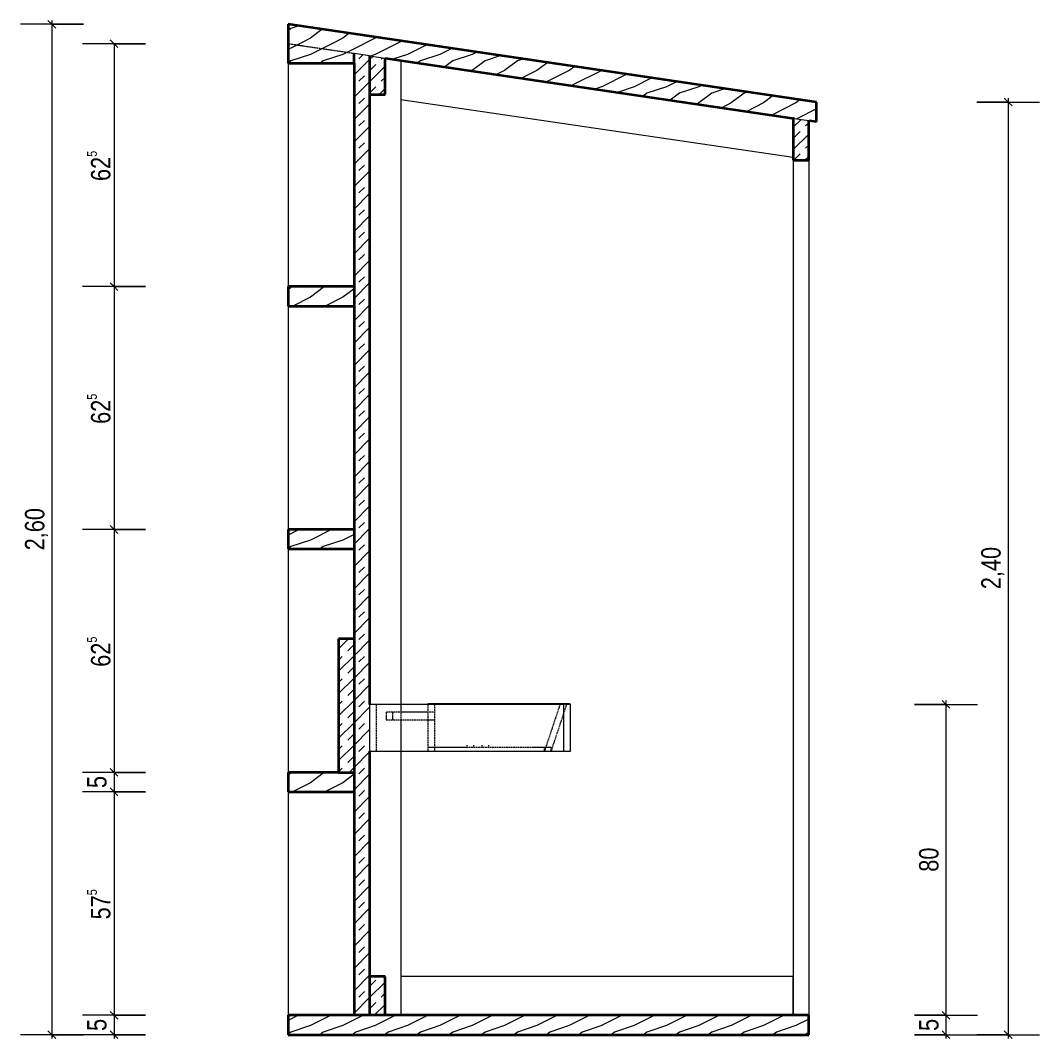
# Model space of a CAD drawing. Header units: millimetres. Extents: x 24432 to 35202, y -11472 to 19833.
# Drawn here: x 28446 to 31070, y -60 to 2560 of the extents above; entities that cross this region are included whole.
import ezdxf

# ---------------------------------------------------------------- set-up
doc = ezdxf.new("R2010")
doc.units = ezdxf.units.MM
doc.linetypes.add('_Verdeckte Linien_', pattern=[3, 2, -1])
for name, color, linetype, lineweight in [('A-ANNO-DIMS', 211, 'Continuous', 5), ('A-ANNO-DIMS-20', 211, 'Continuous', 5), ('A-FLOR-FNSH', 192, 'Continuous', 35), ('A-FLOR-HDLN', 190, '_Verdeckte Linien_', 18), ('A-FLOR-MCUT', 51, 'Continuous', 18), ('A-FLOR-PATT', 8, 'Continuous', 35), ('A-WALL', 113, 'Continuous', 18), ('A-WALL-HDLN', 110, '_Verdeckte Linien_', 18), ('A-WALL-PATT', 111, 'Continuous', 35), ('P-SANR-FIXT', 6, 'Continuous', 18), ('P-SANR-FIXT-HDLN', 131, '_Verdeckte Linien_', 18), ('S-BEAM', 12, 'Continuous', 18), ('S-COLS', 52, 'Continuous', 18), ('S-COLS-HDLN', 52, '_Verdeckte Linien_', 18)]:
    doc.layers.add(name, color=color, linetype=linetype, lineweight=lineweight)
doc.styles.add('Arial_1', font='arial.ttf', dxfattribs={"width": 0.8, "height": 50})
doc.dimstyles.new('Diagonalstrich_mit_Höhe', dxfattribs={"dimscale": 304.8, "dimtxt": 51.01297, "dimasz": 0.065617, "dimexe": 0.265748, "dimexo": 0.0625, "dimgap": 0.006562, "dimtad": 1, "dimdec": 1, "dimlfac": 0.1, "dimrnd": 0.1, "dimdsep": 46, "dimtxsty": 'Arial_1', "dimblk1": 'OBLIQUE', "dimblk2": 'OBLIQUE', "dimsah": 1, "dimcen": 0.09, "dimdle": 0.032808, "dimazin": 0, "dimtfac": 1, "dimtdec": 4, "dimtix": 1, "dimtmove": 0, "dimatfit": 3, "dimfxl": 0.265748, "dimfxlon": 1, "dimtvp": 1, "dimtolj": 1, "dimtzin": 0, "dimarcsym": 2})
doc.dimstyles.new('Diagonalstrich_mit_Höhe_1', dxfattribs={"dimscale": 304.8, "dimtxt": 51.01297, "dimasz": 0.065617, "dimexe": 0.265748, "dimexo": 0.0625, "dimgap": 0.006562, "dimtad": 1, "dimlfac": 0.001, "dimrnd": 0.001, "dimzin": 0, "dimdsep": 46, "dimtxsty": 'Arial_1', "dimblk1": 'OBLIQUE', "dimblk2": 'OBLIQUE', "dimsah": 1, "dimcen": 0.09, "dimdle": 0.032808, "dimazin": 0, "dimtfac": 1, "dimtdec": 4, "dimtix": 1, "dimtmove": 0, "dimatfit": 3, "dimfxl": 0.265748, "dimfxlon": 1, "dimtvp": 1, "dimtolj": 1, "dimtzin": 0, "dimarcsym": 2})
pattern_1 = [(45, (28685.63, 449.26), (-28.7368, 28.7368), [20.32, -20.32]), (45, (28721.55, 456.446), (-28.7368, 28.7368), [])]
pattern_2 = [(216.87, (28726.134, 539.746), (249.8997, 166.60045), [41.65, -374.85]), (206.565, (28776.114, 514.756), (-83.3003, -83.30017), [93.132, -93.132]), (198.435, (28776.114, 473.106), (-166.59946, -83.30023), [52.684, -210.734])]

# ---------------------------------------------------------------- blocks, each defined once
blk = doc.blocks.new('Holz Stütze - rechteckig - Holz 120 x 40-2457104-Schnitt 1')
at = {"layer": 'S-COLS'}
for p, q in [((26575.8, 2200), (26575.8, 0)), ((26615.8, 2200), (26615.8, 0))]:
    blk.add_line(p, q, dxfattribs=at)
blk = doc.blocks.new('Waschbecken 08 - 600 x 601-V3-Schnitt 1')
at = {"layer": 'P-SANR-FIXT-HDLN'}
for p, q in [((25502.7, 800), (25502.7, 680)), ((25652.7, 800), (25652.7, 801.5)), ((25652.7, 801.5), (25652.7, 800.1)), ((25652.7, 800), (25652.7, 690)), ((25997.7, 801.5), (25981.3, 801.5)), ((25992.7, 800), (25985.8, 779.3)), ((26002.7, 800), (25985.8, 800)), ((26002.7, 680), (26002.7, 800)), ((25544.9, 780.4), (25544.9, 760.4)), ((25652.7, 780.4), (25635.8, 780.4)), ((25985.7, 779), (25952.7, 680)), ((25635.8, 760.4), (25652.7, 760.4)), ((25652.7, 690), (25652.7, 680)), ((25752.7, 695), (25752.7, 690)), ((25775.8, 695), (25775.8, 695)), ((25792.7, 690), (25792.7, 695)), ((25935.8, 690), (25939, 690)), ((25939.1, 690), (25952.7, 690)), ((25952.7, 680.1), (25952.7, 690)), ((25985.8, 680), (26002.7, 680))]:
    blk.add_line(p, q, dxfattribs=at)
for points, knots in [([(25996.9, 801.5), (25996.8, 801.5), (25996.4, 801.4), (25995.6, 801.3), (25994.3, 800.9), (25993.3, 800.4), (25992.7, 800)], [0.5786021, 0.5786021, 0.5786021, 0.5786021, 0.6, 0.7, 0.8, 1, 1, 1, 1]), ([(26002.7, 800), (26002.1, 800.4), (26001.2, 800.9), (25999.8, 801.3), (25998.8, 801.5), (25998.1, 801.5), (25997.7, 801.5)], [0, 0, 0, 0, 0.2, 0.3, 0.4, 0.5, 0.5, 0.5, 0.5])]:
    blk.add_open_spline(points, degree=3, knots=knots, dxfattribs=at)
blk = doc.blocks.new('Waschbecken 08 - 600 x 601-2394314-Schnitt 1')
at = {"layer": 'P-SANR-FIXT'}
for p, q in [((25485.8, 800), (25485.8, 680)), ((25635.8, 800), (25485.8, 800)), ((25980.8, 801.5), (25635.8, 801.5)), ((25635.8, 800), (25635.8, 801.5)), ((25985.8, 800), (25635.8, 800)), ((25985.8, 680), (25985.8, 800)), ((25485.8, 680), (25985.8, 680))]:
    blk.add_line(p, q, dxfattribs=at)
blk.add_open_spline([(25979.9, 801.5), (25979.8, 801.5), (25979.8, 801.5), (25979.7, 801.5)], degree=3, dxfattribs=at)
blk.add_open_spline([(25985.8, 800), (25985.2, 800.4), (25984.2, 800.9), (25982.9, 801.3), (25981.8, 801.5), (25981.1, 801.5), (25980.8, 801.5)], degree=3, knots=[0, 0, 0, 0, 0.2, 0.3, 0.4, 0.5, 0.5, 0.5, 0.5], dxfattribs=at)
at = {"layer": 'P-SANR-FIXT-HDLN'}
for p, q in [((25635.8, 800), (25635.8, 680)), ((25975.8, 800), (25935.8, 680)), ((25635.8, 780.4), (25528, 780.4)), ((25528, 780.4), (25528, 760.4)), ((25528, 760.4), (25635.8, 760.4)), ((25635.8, 690), (25935.8, 690)), ((25735.8, 695), (25735.8, 690)), ((25755.8, 695), (25755.8, 695)), ((25755.8, 695), (25755.8, 695)), ((25775.8, 690), (25775.8, 695)), ((25935.8, 680.1), (25935.8, 690))]:
    blk.add_line(p, q, dxfattribs=at)
blk.add_open_spline([(25979.7, 801.5), (25979.3, 801.4), (25978.6, 801.3), (25977.3, 800.9), (25976.4, 800.4), (25975.8, 800)], degree=3, knots=[0.6, 0.6, 0.6, 0.6, 0.7, 0.8, 1, 1, 1, 1], dxfattribs=at)
blk = doc.blocks.new('DIMBLOCK30-Schnitt 1')
at = {"layer": 'A-ANNO-DIMS-20'}
for p, q in [((28768.5, 2500), (28606.5, 2500)), ((28687.5, 2500), (28687.5, 1875)), ((28687.5, 2500), (28768.5, 2500)), ((28768.5, 1875), (28606.5, 1875)), ((28687.5, 1875), (28768.5, 1875))]:
    blk.add_line(p, q, dxfattribs=at)
at = {"layer": 'A-ANNO-DIMS-20', "lineweight": 9}
for p, q in [((28687.5, 2500), (28677.5, 2510)), ((28687.5, 2500), (28697.5, 2490)), ((28687.5, 1875), (28677.5, 1885)), ((28687.5, 1875), (28697.5, 1865))]:
    blk.add_line(p, q, dxfattribs=at)
at = {"layer": 'A-ANNO-DIMS-20', "color": 0, "insert": (28618.2, 2146.7), "char_height": 50, "width": 97.944, "attachment_point": 1, "rotation": 90, "line_spacing_factor": 0.941778, "style": 'Arial_1'}
blk.add_mtext('62\\A2\\H0.5x;\\S5^  ;\\H2x;', dxfattribs=at)
blk = doc.blocks.new('_Oblique')
at = {"color": 0, "linetype": 'ByBlock', "lineweight": -2}
blk.add_line((-0.5, -0.5), (0.5, 0.5), dxfattribs=at)
blk = doc.blocks.new('DIMBLOCK31-Schnitt 1')
at = {"layer": 'A-ANNO-DIMS-20'}
for p, q in [((28768.5, 1875), (28606.5, 1875)), ((28687.5, 1875), (28687.5, 1250)), ((28687.5, 1875), (28768.5, 1875)), ((28768.5, 1250), (28606.5, 1250)), ((28687.5, 1250), (28768.5, 1250))]:
    blk.add_line(p, q, dxfattribs=at)
at = {"layer": 'A-ANNO-DIMS-20', "lineweight": 9}
for p, q in [((28687.5, 1875), (28677.5, 1885)), ((28687.5, 1875), (28697.5, 1865)), ((28687.5, 1250), (28677.5, 1260)), ((28687.5, 1250), (28697.5, 1240))]:
    blk.add_line(p, q, dxfattribs=at)
at = {"layer": 'A-ANNO-DIMS-20', "color": 0, "insert": (28618.2, 1521.7), "char_height": 50, "width": 97.944, "attachment_point": 1, "rotation": 90, "line_spacing_factor": 0.941778, "style": 'Arial_1'}
blk.add_mtext('62\\A2\\H0.5x;\\S5^  ;\\H2x;', dxfattribs=at)
blk = doc.blocks.new('DIMBLOCK32-Schnitt 1')
at = {"layer": 'A-ANNO-DIMS-20', "lineweight": 9}
for p, q in [((28687.5, 1250), (28677.5, 1260)), ((28687.5, 1250), (28697.5, 1240)), ((28687.5, 625), (28677.5, 635)), ((28687.5, 625), (28697.5, 615))]:
    blk.add_line(p, q, dxfattribs=at)
at = {"layer": 'A-ANNO-DIMS-20'}
for p, q in [((28768.5, 1250), (28606.5, 1250)), ((28687.5, 1250), (28687.5, 625)), ((28687.5, 1250), (28768.5, 1250)), ((28768.5, 625), (28606.5, 625)), ((28687.5, 625), (28768.5, 625))]:
    blk.add_line(p, q, dxfattribs=at)
at = {"layer": 'A-ANNO-DIMS-20', "color": 0, "insert": (28618.2, 896.7), "char_height": 50, "width": 97.944, "attachment_point": 1, "rotation": 90, "line_spacing_factor": 0.941778, "style": 'Arial_1'}
blk.add_mtext('62\\A2\\H0.5x;\\S5^  ;\\H2x;', dxfattribs=at)
blk = doc.blocks.new('DIMBLOCK33-Schnitt 1')
at = {"layer": 'A-ANNO-DIMS-20', "lineweight": 9}
for p, q in [((28687.5, 625), (28677.5, 635)), ((28687.5, 625), (28697.5, 615)), ((28687.5, 575), (28677.5, 585)), ((28687.5, 575), (28697.5, 565))]:
    blk.add_line(p, q, dxfattribs=at)
at = {"layer": 'A-ANNO-DIMS-20'}
for p, q in [((28768.5, 625), (28606.5, 625)), ((28687.5, 625), (28687.5, 575)), ((28687.5, 625), (28768.5, 625)), ((28768.5, 575), (28606.5, 575)), ((28687.5, 575), (28768.5, 575))]:
    blk.add_line(p, q, dxfattribs=at)
at = {"layer": 'A-ANNO-DIMS-20', "color": 0, "insert": (28618.2, 584.7), "char_height": 50, "width": 36.729, "attachment_point": 1, "rotation": 90, "line_spacing_factor": 0.941778, "style": 'Arial_1'}
blk.add_mtext('5', dxfattribs=at)
blk = doc.blocks.new('DIMBLOCK34-Schnitt 1')
at = {"layer": 'A-ANNO-DIMS-20', "lineweight": 9}
for p, q in [((28687.5, 575), (28677.5, 585)), ((28687.5, 575), (28697.5, 565)), ((28687.5, 0), (28677.5, 10)), ((28687.5, 0), (28697.5, -10))]:
    blk.add_line(p, q, dxfattribs=at)
at = {"layer": 'A-ANNO-DIMS-20'}
for p, q in [((28768.5, 575), (28606.5, 575)), ((28687.5, 575), (28687.5, 0)), ((28687.5, 575), (28768.5, 575)), ((28768.5, 0), (28606.5, 0)), ((28687.5, 0), (28768.5, 0))]:
    blk.add_line(p, q, dxfattribs=at)
at = {"layer": 'A-ANNO-DIMS-20', "color": 0, "insert": (28618.2, 246.7), "char_height": 50, "width": 97.944, "attachment_point": 1, "rotation": 90, "line_spacing_factor": 0.941778, "style": 'Arial_1'}
blk.add_mtext('57\\A2\\H0.5x;\\S5^  ;\\H2x;', dxfattribs=at)
blk = doc.blocks.new('DIMBLOCK35-Schnitt 1')
at = {"layer": 'A-ANNO-DIMS-20'}
for p, q in [((28768.5, 0), (28606.5, 0)), ((28687.5, 0), (28687.5, -60)), ((28687.5, 0), (28768.5, 0)), ((28768.5, -50), (28606.5, -50)), ((28687.5, -50), (28768.5, -50))]:
    blk.add_line(p, q, dxfattribs=at)
at = {"layer": 'A-ANNO-DIMS-20', "lineweight": 9}
for p, q in [((28687.5, 0), (28677.5, 10)), ((28687.5, 0), (28697.5, -10)), ((28687.5, -50), (28677.5, -40)), ((28687.5, -50), (28697.5, -60))]:
    blk.add_line(p, q, dxfattribs=at)
at = {"layer": 'A-ANNO-DIMS-20', "color": 0, "insert": (28618.2, -40.3), "char_height": 50, "width": 36.729, "attachment_point": 1, "rotation": 90, "line_spacing_factor": 0.941778, "style": 'Arial_1'}
blk.add_mtext('5', dxfattribs=at)
blk = doc.blocks.new('DIMBLOCK36-Schnitt 1')
at = {"layer": 'A-ANNO-DIMS-20'}
for p, q in [((28608.5, 2550), (28446.5, 2550)), ((28527.5, 2560), (28527.5, -60)), ((28527.5, 2550), (28608.5, 2550)), ((28608.5, -50), (28446.5, -50)), ((28527.5, -50), (28608.5, -50))]:
    blk.add_line(p, q, dxfattribs=at)
at = {"layer": 'A-ANNO-DIMS-20', "lineweight": 9}
for p, q in [((28527.5, 2550), (28517.5, 2560)), ((28527.5, 2550), (28537.5, 2540)), ((28527.5, -50), (28517.5, -40)), ((28527.5, -50), (28537.5, -60))]:
    blk.add_line(p, q, dxfattribs=at)
at = {"layer": 'A-ANNO-DIMS-20', "color": 0, "insert": (28458.2, 1196.4), "char_height": 50, "width": 128.552, "attachment_point": 1, "rotation": 90, "line_spacing_factor": 0.941778, "style": 'Arial_1'}
blk.add_mtext('2,60', dxfattribs=at)
blk = doc.blocks.new('DIMBLOCK37-Schnitt 1')
at = {"layer": 'A-ANNO-DIMS-20'}
for p, q in [((30907.6, 2350), (31069.6, 2350)), ((30988.6, 2350), (30907.6, 2350)), ((30988.6, 2360), (30988.6, -60)), ((30907.6, -50), (31069.6, -50)), ((30988.6, -50), (30907.6, -50))]:
    blk.add_line(p, q, dxfattribs=at)
at = {"layer": 'A-ANNO-DIMS-20', "lineweight": 9}
for p, q in [((30988.6, 2350), (30978.6, 2360)), ((30988.6, 2350), (30998.6, 2340)), ((30988.6, -50), (30978.6, -40)), ((30988.6, -50), (30998.6, -60))]:
    blk.add_line(p, q, dxfattribs=at)
at = {"layer": 'A-ANNO-DIMS-20', "color": 0, "insert": (30919.3, 1096.4), "char_height": 50, "width": 128.552, "attachment_point": 1, "rotation": 90, "line_spacing_factor": 0.941778, "style": 'Arial_1'}
blk.add_mtext('2,40', dxfattribs=at)
blk = doc.blocks.new('DIMBLOCK38-Schnitt 1')
at = {"layer": 'A-ANNO-DIMS-20'}
for p, q in [((30747.6, 800), (30909.6, 800)), ((30828.6, 800), (30747.6, 800)), ((30828.6, 810), (30828.6, 0)), ((30747.6, 0), (30909.6, 0)), ((30828.6, 0), (30747.6, 0))]:
    blk.add_line(p, q, dxfattribs=at)
at = {"layer": 'A-ANNO-DIMS-20', "lineweight": 9}
for p, q in [((30828.6, 800), (30818.6, 810)), ((30828.6, 800), (30838.6, 790)), ((30828.6, 0), (30818.6, 10)), ((30828.6, 0), (30838.6, -10))]:
    blk.add_line(p, q, dxfattribs=at)
at = {"layer": 'A-ANNO-DIMS-20', "color": 0, "insert": (30759.3, 369.4), "char_height": 50, "width": 73.458, "attachment_point": 1, "rotation": 90, "line_spacing_factor": 0.941778, "style": 'Arial_1'}
blk.add_mtext('80', dxfattribs=at)
blk = doc.blocks.new('DIMBLOCK39-Schnitt 1')
at = {"layer": 'A-ANNO-DIMS-20'}
for p, q in [((30747.6, 0), (30909.6, 0)), ((30828.6, 0), (30747.6, 0)), ((30828.6, 0), (30828.6, -60)), ((30747.6, -50), (30909.6, -50)), ((30828.6, -50), (30747.6, -50))]:
    blk.add_line(p, q, dxfattribs=at)
at = {"layer": 'A-ANNO-DIMS-20', "lineweight": 9}
for p, q in [((30828.6, 0), (30818.6, 10)), ((30828.6, 0), (30838.6, -10)), ((30828.6, -50), (30818.6, -40)), ((30828.6, -50), (30838.6, -60))]:
    blk.add_line(p, q, dxfattribs=at)
at = {"layer": 'A-ANNO-DIMS-20', "color": 0, "insert": (30759.3, -40.3), "char_height": 50, "width": 36.729, "attachment_point": 1, "rotation": 90, "line_spacing_factor": 0.941778, "style": 'Arial_1'}
blk.add_mtext('5', dxfattribs=at)

msp = doc.modelspace()

# ---------------------------------------------------------------- hatches: boundary and pattern name
at = {"layer": 'A-FLOR-PATT', "lineweight": 5}
h = msp.add_hatch(dxfattribs=at)
h.set_pattern_fill('FP_7', color=256, style=0, pattern_type=2)
h.set_pattern_definition(pattern_2)
h.paths.add_polyline_path([(30495.258, 2299.462), (30495.258, 2350), (29135.258, 2550), (29135.258, 2500), (29305.258, 2500), (29305.258, 2474.462), (30475.258, 2302.403)], flags=0)
h = msp.add_hatch(dxfattribs=at)
h.set_pattern_fill('FP_7', color=256, style=0, pattern_type=2)
h.set_pattern_definition(pattern_2)
h.paths.add_polyline_path([(29135.258, 2450), (29305.258, 2450), (29305.258, 2500), (29135.258, 2500)], flags=0)
h = msp.add_hatch(dxfattribs=at)
h.set_pattern_fill('FP_7', color=256, style=0, pattern_type=2)
h.set_pattern_definition(pattern_2)
h.paths.add_polyline_path([(29305.258, 1825), (29305.258, 1875), (29135.258, 1875), (29135.258, 1825)], flags=0)
h = msp.add_hatch(dxfattribs=at)
h.set_pattern_fill('FP_7', color=256, style=0, pattern_type=2)
h.set_pattern_definition(pattern_2)
h.paths.add_polyline_path([(29305.258, 1200), (29305.258, 1250), (29135.258, 1250), (29135.258, 1200)], flags=0)
h = msp.add_hatch(dxfattribs=at)
h.set_pattern_fill('FP_7', color=256, style=0, pattern_type=2)
h.set_pattern_definition(pattern_2)
h.paths.add_polyline_path([(29305.258, 575), (29305.258, 625), (29135.258, 625), (29135.258, 575)], flags=0)
h = msp.add_hatch(dxfattribs=at)
h.set_pattern_fill('FP_7', color=256, style=0, pattern_type=2)
h.set_pattern_definition(pattern_2)
h.paths.add_polyline_path([(29135.258, -50), (30475.258, -50), (30475.258, 0), (29135.258, 0)], flags=0)
at = {"layer": 'A-WALL-PATT', "lineweight": 5}
h = msp.add_hatch(dxfattribs=at)
h.set_pattern_fill('FP_6', color=256, style=0, pattern_type=2)
h.set_pattern_definition(pattern_1)
h.paths.add_polyline_path([(29345.258, 0), (29345.258, 2468.58), (29305.258, 2474.462), (29305.258, 0)], flags=0)
h = msp.add_hatch(dxfattribs=at)
h.set_pattern_fill('FP_6', color=256, style=0, pattern_type=2)
h.set_pattern_definition(pattern_1)
h.paths.add_polyline_path([(29385.258, 2368.917), (29385.258, 2462.698), (29345.258, 2468.58), (29345.258, 2368.917)], flags=0)
h = msp.add_hatch(dxfattribs=at)
h.set_pattern_fill('FP_6', color=256, style=0, pattern_type=2)
h.set_pattern_definition(pattern_1)
h.paths.add_polyline_path([(30475.258, 2200), (30475.258, 2302.403), (30438.054, 2307.875), (30435.258, 2307.875), (30435.258, 2200)], flags=0)
h = msp.add_hatch(dxfattribs=at)
h.set_pattern_fill('FP_6', color=256, style=0, pattern_type=2)
h.set_pattern_definition(pattern_1)
h.paths.add_polyline_path([(29265.258, 625), (29305.258, 625), (29305.258, 968.371), (29265.258, 968.371), (29265.258, 709.048)], flags=0)
h = msp.add_hatch(dxfattribs=at)
h.set_pattern_fill('FP_6', color=256, style=0, pattern_type=2)
h.set_pattern_definition(pattern_1)
h.paths.add_polyline_path([(29385.258, 0), (29385.258, 100), (29345.258, 100), (29345.258, 0)], flags=0)

# ---------------------------------------------------------------- linework, layer by layer
at = {"layer": 'A-FLOR-FNSH', "color": 7}
for p, q in [((29135.258, 2550), (29135.258, 2450)), ((30495.258, 2350), (29135.258, 2550)), ((29305.258, 2450), (29305.258, 2474.462)), ((29135.258, 2450), (29305.258, 2450)), ((29385.258, 2462.698), (30438.054, 2307.875)), ((30495.258, 2299.462), (30495.258, 2350)), ((30475.258, 2302.403), (30495.258, 2299.462)), ((29305.258, 1875), (29135.258, 1875)), ((29135.258, 1875), (29135.258, 1825)), ((29135.258, 1825), (29305.258, 1825)), ((29305.258, 1250), (29135.258, 1250)), ((29135.258, 1250), (29135.258, 1200)), ((29135.258, 1200), (29305.258, 1200)), ((29265.258, 625), (29135.258, 625)), ((29135.258, 625), (29135.258, 575)), ((29135.258, 575), (29305.258, 575)), ((30475.258, 0), (29135.258, 0)), ((29135.258, 0), (29135.258, -50)), ((30475.258, -50), (30475.258, 0)), ((29135.258, -50), (30475.258, -50))]:
    msp.add_line(p, q, dxfattribs=at)
at = {"layer": 'A-FLOR-HDLN'}
msp.add_line((29305.258, 2474.462), (29135.308, 2499.455), dxfattribs=at)
at = {"layer": 'A-FLOR-MCUT'}
for p, q in [((29345.258, 2468.58), (29385.258, 2462.698)), ((30438.054, 2307.875), (30475.258, 2302.403))]:
    msp.add_line(p, q, dxfattribs=at)
at = {"layer": 'A-WALL'}
for p, q in [((29345.258, 2468.58), (29305.258, 2474.462)), ((29135.258, 2450), (29135.258, 1875)), ((29135.258, 1825), (29135.258, 1250)), ((29135.258, 1200), (29135.258, 625)), ((29135.258, 575), (29135.258, 0)), ((30435.258, 100), (29425.258, 100)), ((30435.258, 0), (30435.258, 100))]:
    msp.add_line(p, q, dxfattribs=at)
at = {"layer": 'A-WALL', "color": 7, "lineweight": 35}
for p, q in [((29345.258, 2468.58), (29345.258, 800)), ((29305.258, 2450), (29305.258, 0)), ((29385.258, 2368.917), (29385.258, 2462.698)), ((29345.258, 2368.917), (29385.258, 2368.917)), ((30435.258, 2307.875), (30435.258, 2200)), ((30438.054, 2307.875), (30435.258, 2307.875)), ((30475.258, 2200), (30475.258, 2302.403)), ((30435.258, 2200), (30475.258, 2200)), ((29265.258, 968.371), (29265.258, 625)), ((29305.258, 968.371), (29265.258, 968.371)), ((29345.258, 680), (29345.258, 0)), ((29265.258, 625), (29305.258, 625)), ((29385.258, 100), (29345.258, 100)), ((29385.258, 0), (29385.258, 100))]:
    msp.add_line(p, q, dxfattribs=at)
at = {"layer": 'A-WALL-HDLN'}
for p, q in [((29305.258, 2474.462), (29135.258, 2499.462)), ((30435.258, 2307.924), (30435.258, 2308.236))]:
    msp.add_line(p, q, dxfattribs=at)
at = {"layer": 'S-BEAM'}
msp.add_line((30435.258, 2207.21), (29425.258, 2355.74), dxfattribs=at)
at = {"layer": 'S-COLS'}
for p, q in [((29425.258, 2456.765), (29425.258, 800)), ((29425.258, 680), (29425.258, 0))]:
    msp.add_line(p, q, dxfattribs=at)
at = {"layer": 'S-COLS-HDLN'}
for p, q in [((29425.258, 799.95), (29425.258, 780.428)), ((29425.258, 780.329), (29425.258, 760.428)), ((29425.258, 760.329), (29425.258, 680.05))]:
    msp.add_line(p, q, dxfattribs=at)

# ---------------------------------------------------------------- block references
at = {"layer": 'P-SANR-FIXT', "linetype": '_Verdeckte Linien_'}
for name in ['Waschbecken 08 - 600 x 601-2394314-Schnitt 1', 'Waschbecken 08 - 600 x 601-V3-Schnitt 1']:
    msp.add_blockref(name, (3859.501, 0), dxfattribs=at)
at = {"layer": 'S-COLS'}
msp.add_blockref('Holz Stütze - rechteckig - Holz 120 x 40-2457104-Schnitt 1', (3859.501, 0), dxfattribs=at)

# ---------------------------------------------------------------- dimensions: what is measured, and where the dimension line sits
at = {"layer": 'A-ANNO-DIMS'}
for base, p1, p2, dimstyle, override, picture, middle in [((28527.464, -50), (28608.464, 2550), (28608.464, -50), 'Diagonalstrich_mit_Höhe_1', {"dimpost": '<>', "dimfxl": 2600}, 'DIMBLOCK36-Schnitt 1', (28499.935, 1250)), ((30988.554, -50), (30907.554, 2350), (30907.554, -50), 'Diagonalstrich_mit_Höhe_1', {"dimpost": '<>', "dimfxl": 2400}, 'DIMBLOCK37-Schnitt 1', (30961.026, 1150)), ((30828.554, 0), (30747.554, 800), (30747.554, 0), 'Diagonalstrich_mit_Höhe', {"dimpost": '<>', "dimfxl": 800}, 'DIMBLOCK38-Schnitt 1', (30801.026, 400)), ((28687.464, 575), (28768.464, 625), (28768.464, 575), 'Diagonalstrich_mit_Höhe', {"dimpost": '<>', "dimfxl": 50}, 'DIMBLOCK33-Schnitt 1', (28660.038, 600)), ((28687.464, -50), (28768.464, 0), (28768.464, -50), 'Diagonalstrich_mit_Höhe', {"dimpost": '<>', "dimfxl": 50}, 'DIMBLOCK35-Schnitt 1', (28660.038, -25)), ((30828.554, -50), (30747.554, 0), (30747.554, -50), 'Diagonalstrich_mit_Höhe', {"dimpost": '<>', "dimfxl": 50}, 'DIMBLOCK39-Schnitt 1', (30801.128, -25))]:
    dim = msp.add_linear_dim(base=base, p1=p1, p2=p2, angle=90, dimstyle=dimstyle, override=override, dxfattribs=at)
    dim.commit()
    dim.dimension.update_dxf_attribs({"geometry": picture, "text_midpoint": middle})
for base, p1, p2, text, override, picture, middle in [((28687.464, 1875), (28768.464, 2500), (28768.464, 1875), '\\A1;62\\Q;{\\A1;{\\H0.5x;\\S5^ ;}}', {"dimpost": '<>', "dimfxl": 625}, 'DIMBLOCK30-Schnitt 1', (28659.935, 2187.5)), ((28687.464, 1250), (28768.464, 1875), (28768.464, 1250), '\\A1;62\\Q;{\\A1;{\\H0.5x;\\S5^ ;}}', {"dimpost": '<>', "dimfxl": 625}, 'DIMBLOCK31-Schnitt 1', (28659.935, 1562.5)), ((28687.464, 625), (28768.464, 1250), (28768.464, 625), '\\A1;62\\Q;{\\A1;{\\H0.5x;\\S5^ ;}}', {"dimpost": '<>', "dimfxl": 625}, 'DIMBLOCK32-Schnitt 1', (28659.935, 937.5)), ((28687.464, 0), (28768.464, 575), (28768.464, 0), '\\A1;57\\Q;{\\A1;{\\H0.5x;\\S5^ ;}}', {"dimpost": '<>', "dimfxl": 575}, 'DIMBLOCK34-Schnitt 1', (28660.038, 287.5))]:
    dim = msp.add_linear_dim(base=base, p1=p1, p2=p2, angle=90, text=text, dimstyle='Diagonalstrich_mit_Höhe', override=override, dxfattribs=at)
    dim.commit()
    dim.dimension.update_dxf_attribs({"geometry": picture, "text_midpoint": middle})

doc.saveas('drawing.dxf')
